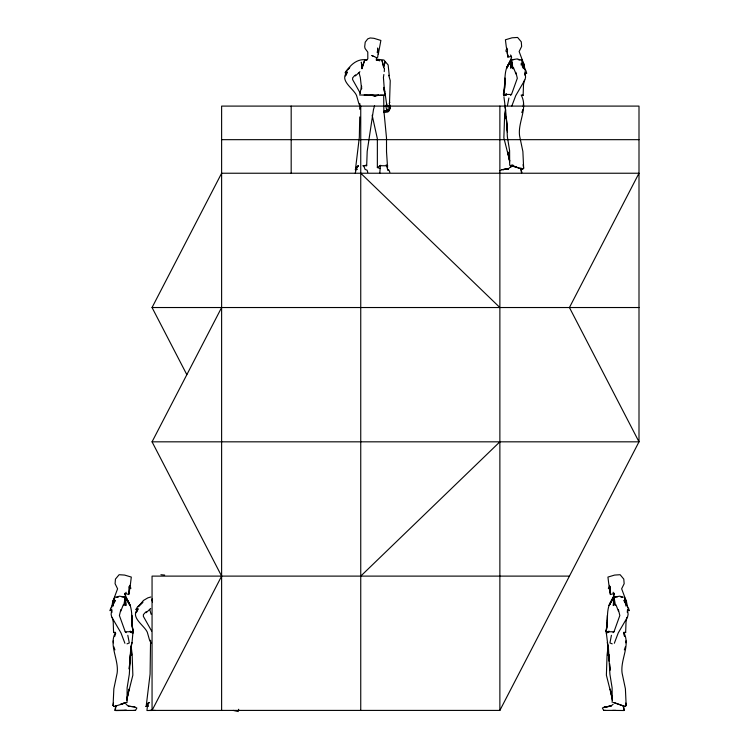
<?xml version="1.0" encoding="UTF-8"?>
<svg xmlns="http://www.w3.org/2000/svg" width="749" height="749" viewBox="0 0 749 749"><rect width="100%" height="100%" fill="white"/><g stroke="black" fill="none" stroke-linecap="round" stroke-linejoin="round"><path stroke-width="1.12" d="M627.596 607.505L626.548 601.878L621.642 588.798L624.16 583.705L623.786 579.099L620.125 574.717L614.62 575.073L607.935 577.067L608.862 584.585L610.032 586.673L610.285 594.566L614.03 593.508M377.365 139.651L377.356 167.561L380.202 168.534M150.568 640.236L150.09 674.081L146.158 706.485L148.377 705.942M359.698 109.242L359.82 103.474M359.726 116.956L359.333 137.32L355.41 169.723L357.217 169.246L355.41 169.733L358.359 165.707L355.747 167.645M377.562 50.146L377.618 47.992L378.067 51.672L377.168 52.393L377.533 51.222M510.968 67.316L511.071 63.197M522.278 95.413L523.13 95.273L523.514 84.534L524.45 80.077M613.487 604.583L613.609 599.443M624.001 632.531L625.649 632.54L626.033 621.801L626.969 617.345M380.361 165.726L379.809 173.234M362.778 165.754L366.673 165.707L367.197 151.354L373.47 109.588L374.575 105.852M386.55 106.246L386.662 103.933L385.866 106.124L386.858 111.049L388.188 109.579L386.887 111.021M129.989 660.094L130.466 654.439L129.324 674.222L127.124 687.854L127.04 702.515L114.26 706.485L113.071 705.53L113.848 688.743L117.134 673.145C119.063 659.354 108.408 645.273 115.561 632.296M386.559 106.105L386.662 103.933M507.41 105.684L508.917 98.016M521.154 65.06L521.267 63.15L526.041 70.977L526.716 73.383L525.545 72.297M524.759 75.087L524.89 73.149M627.278 612.364L627.409 610.416M384.237 71.604L384.471 68.73M387.579 167.682L386.521 151.775L386.512 138.088L383.853 110.375L383.694 96.424M129.792 662.35L129.221 669.138L130.916 646.35L132.021 642.614L132.891 633.055L132.695 631.8L125.167 631.735M610.032 586.673L609.686 590.362L610.482 593.863L609.742 589.154L608.385 588.433L609.19 585.596M523.186 106.536L523.485 103.596M625.799 642.829L625.995 640.863M378.086 53.638L377.721 57.139L376.925 57.804L371.747 55.482L373.732 56.456M111.76 609.021L111.133 614.367L111.648 616.895L121.001 632.942L124.896 643.26M114.475 602.383L114.775 600.136L113.773 603.366M523.27 68.693L523.682 65.65L521.772 59.452L522.877 64.217M625.78 605.96L626.192 602.917L624.291 596.719L625.396 601.494M613.103 600.586L613.553 597.225M147.722 703.423L146.944 710.511L151.794 710.473M383.863 74.507L383.422 77.428L384.789 95.638L385.304 95.123L383.844 87.38L384.321 91.509M113.099 705.286L113.445 703.049M362.198 67.26L361.945 68.786L364.623 60.285L362.198 67.26L361.327 62.176L362.095 68.318M116.048 705.652L115.243 710.511L135.513 710.408L136.852 708.039L134.726 706.934L128.388 706.148L126.104 704.294M111.638 607.505L112.687 601.878L117.593 588.798L115.084 583.705L115.449 579.099L119.11 574.717L124.615 575.073L131.3 577.067L130.382 584.585L129.203 586.673L128.959 594.566L125.205 593.508M123.81 605.08L124.943 598.938L124.924 604.022L124.053 605.407M126.89 700.24L128.968 689.146L127.04 698.049M132.021 642.614L131.178 646.893L131.581 655.113L131.206 646.499L132.161 654.935L132.854 675.139L126.843 699.098M503.309 94.224C506.624 83.354 502.092 70.443 510.649 61.249L506.755 68.037L510.94 59.63M605.829 631.491C609.143 620.631 604.612 607.72 613.159 598.517L609.274 605.314L613.459 596.906M355.26 173.244L356.271 168.637M238.688 709.266L238.201 711.55L233.182 710.408M113.839 601.494L114.943 596.719L113.043 602.917L113.455 605.96M510.472 61.062L511.211 57.898M612.991 598.329L614.217 593.217L614.189 595.109L613.122 592.244M115.898 705.53L114.831 710.342L115.992 710.398M378.348 53.994L380.876 40.437L373.948 38.311L370.156 37.965L367.731 38.892L365.212 42.178L364.679 46.775L365.1 48.554L367.778 52.084L367.815 58.759L366.795 59.986L364.501 60.192M510.518 95.404L511.492 94.468L517.316 78.261L515.874 72.335M613.038 632.68L614.002 631.735L619.826 615.528L618.393 609.611M611.427 635.292L609.929 642.96L612.223 643.85M359.894 93.953L361.58 86.172L361.589 89L360.335 77.531L358.996 72.672M506.67 48.329L505.875 51.157L507.223 51.887L507.494 53.638M126.122 592.244L125.046 595.109L125.017 593.217L126.253 598.329M114.663 636.528L115.73 633.279M136.234 612.719L137.554 608.694M345.476 75.958L346.796 71.932M612.392 699.098L606.381 675.139L607.074 654.935L608.057 646.893L607.654 655.113L608.057 646.893L606.344 633.055L606.55 631.8L614.077 631.735M383.497 66.792L385.267 61.652L383.582 67.185L382.018 60.472L384.134 68.431M521.81 112.631L522.896 109.476M624.329 649.907L625.406 646.752M120.851 609.611L119.409 615.528L125.233 631.735L126.207 632.68M123.323 604.733L120.739 611.268M115.458 600.426L110.683 608.254L110 610.66L111.17 609.564M511.829 105.993L515.715 95.675L525.068 79.619L525.583 77.091L524.965 71.745M614.339 643.26L618.234 632.942L627.587 616.895L628.102 614.367L627.484 609.021M113.633 599.677L112.687 601.878L114.457 598.863M346.038 75.097L347.377 72.279M136.795 611.849L138.134 609.031M510.397 60.192L506.558 68.225L510.649 61.249M609.068 605.492L612.916 597.468M608.31 632.268L606.344 633.055L606.55 631.8L608.731 632.222L606.681 632.371L608.431 632.044M186.838 374.678L152.056 307.53L221.62 173.234L639 173.234L569.437 307.53L639 441.826L499.873 710.408L152.056 710.408L152.056 576.112L569.437 576.112M152.056 710.408L221.62 576.112L152.056 441.826L221.62 307.53M609.658 604.499L613.159 598.517M347.199 72.129C338.969 80.489 353.275 88.27 356.533 95.423L358.977 103.98L360.775 106.302M137.956 608.89C129.727 617.251 144.033 625.031 147.291 632.184L149.734 640.741L151.523 643.063M355.41 169.723L358.359 165.716M511.876 165.576L510.715 167.083L512.129 165.585M354.68 75.574L352.657 77.84L352.61 79.6L360.419 93.456M145.437 612.336L143.405 614.601L143.368 616.361L151.635 631.061M345.748 72.185L345.12 72.868L346.609 70.34L349.783 67.485M136.505 608.946L135.878 609.63L137.367 607.093L142.928 602.102L138.237 606.746L143.452 600.464L147.853 597.861L150.792 596.99M512.812 164.817L508.337 168.871L502.935 169.639L508.431 168.89L501.999 169.658L499.873 170.772M349.043 68.44L347.48 69.985C351.412 63.553 359.108 58.122 366.888 60.042L364.557 60.229M360.746 576.112L499.873 441.826M359.913 71.698L355.429 75.921L355.363 74.816M150.661 608.46L146.186 612.682L146.111 611.577M380.67 165.295L377.356 167.561M615.828 710.408L603.731 710.408L602.383 708.039L604.518 706.934L610.847 706.148L605.454 706.906L610.847 706.148L613.131 704.294M507.41 130.729L506.249 117.172L507.391 136.945L509.601 150.586L509.685 165.239L522.456 169.218L523.654 168.253L522.877 151.476L519.591 135.869C517.653 122.078 528.317 108.006 521.164 95.029M626.173 705.53L624.975 706.494L613.59 702.478L624.975 706.485L626.173 705.53L625.396 688.743L622.101 673.145C620.172 659.354 630.836 645.273 623.674 632.296M516.239 167.139L511.071 165.201L522.456 169.218L523.654 168.253M606.344 633.055L609.087 631.201L606.587 632.343L607.785 631.725M614.236 597.281L615.594 596.513M511.558 94.468L505.275 94.449L503.824 95.778L505.8 95.001M383.853 111.414L386.456 110.543M127.012 643.85L129.305 642.96L127.807 635.292M511.52 56.231L507.766 57.289L507.56 54.546M384.237 110.974L387.327 110.243M112.266 617.345L113.202 621.801L113.586 632.54L114.709 632.278M115.234 632.531L113.586 632.54M505.912 94.777L503.824 95.778L506.567 93.934L504.068 95.076L504.03 94.533L505.275 94.449M383.694 112.575L387.926 111.966L390.023 108.642L389.892 106.48L390.004 108.586L388.628 111.245L390.398 106.555C389.546 103.437 388.722 104.476 389.705 102.257L389.517 102.894L390.238 80.63L388.703 75.246M118.52 596.953L116.254 597.262L119.409 596.185L125.092 597.047L126.001 605.548L124.924 604.022L125.092 597.047L121.825 596.906M501.999 169.658L508.431 168.89M604.518 706.934L610.941 706.157M623.243 710.398L624.404 710.342L623.337 705.53M513.805 59.677L511.623 59.78L510.715 68.281L511.801 66.745L511.773 61.671L513.102 68.833L511.801 66.745L511.623 59.78L517.306 58.918L520.461 59.986L518.205 59.686M617.41 596.906L614.143 597.047L613.234 605.548L614.311 604.022L614.292 598.938L615.425 605.08M380.492 95.198L385.304 95.123M126.572 710.408L116.161 710.473L126.59 710.408L124.465 710.408M612.645 710.408L623.992 710.511L623.196 705.652M359.614 94.983L384.246 95.46L364.154 94.964M603.731 710.408L605.52 710.408M221.62 139.67L639 139.67M152.056 307.53L639 307.53M152.056 441.826L639 441.826L639 106.096L221.62 106.096L221.62 710.408M151.691 710.408L149.847 710.408L155.333 710.408M133.715 710.408L135.513 710.408M379.734 165.698L387.739 165.829L387.046 165.473M376.185 59.143L383.919 60.014L388.132 64.957L389.293 75.771M160.904 574.717L164.696 575.073M134.726 706.934L128.388 706.148M620.715 596.953L622.981 597.262L619.826 596.185L614.143 597.047L614.311 604.022L615.182 605.407M376.213 60.089L379.902 60.706L376.756 59.948L376.391 57.879M130.813 632.044L132.891 633.055L130.925 632.268M522.006 95.011L523.13 95.273M624.526 632.278L625.649 632.54M370.381 94.664L374.238 95.582L374.706 96.293L378.872 95.123L375.183 95.61L374.706 96.293L370.474 94.814M131.45 631.725L132.648 632.343L132.695 631.8L130.504 632.222L132.554 632.371L130.148 631.201L132.891 633.055M387.551 169.386L388.956 170.145L389.892 172.326M365.709 165.136L366.673 165.698M521.004 168.132L522.456 169.218M113.071 705.53L114.26 706.485M628.065 609.564L629.235 610.66L628.551 608.254L623.777 600.426M360.746 173.234L499.873 307.53M125.776 596.906L129.961 605.314L126.075 598.517C134.548 607.86 130.382 620.837 133.107 631.959L131.993 624.207L131.768 615.322L131.843 624.488L133.416 631.491M522.268 61.596L524.038 64.611L525.086 70.237M624.778 598.863L626.548 601.878L625.612 599.677M126.075 598.517L129.577 604.499M126.328 597.468L129.689 604.49M523.092 62.41L524.038 64.611L519.132 51.522L521.641 46.438L521.276 41.832L517.606 37.45L512.101 37.796L505.416 39.791L506.343 47.318L507.513 49.406L507.167 53.095L507.972 56.596L507.653 54.621M511.67 57.832L510.603 54.977M515.986 74.001L513.402 67.457M618.496 611.268L615.921 604.733M363.621 165.585L365.081 169.396L367.076 170.173L367.806 172.392M113.829 646.752L114.915 649.907M623.505 633.279L624.572 636.528M387.963 170.529L386.241 164.827M522.942 66.099L521.95 62.869L522.549 67.354M625.462 603.366L624.46 600.136L624.76 602.383M503.974 97.333C505.594 108.83 506.624 120.289 507.485 131.946M607.224 642.614L608.319 646.35L609.302 661.442M130.054 585.596L130.85 588.433L129.493 589.154L128.753 593.863L129.549 590.362L129.203 586.673M149.744 609.433L151.092 614.292M372.159 115.234L377.356 138.705M520.827 168.253L521.894 172.663M509.629 160.689L503.862 137.863L504.554 117.668L505.538 109.616L505.135 117.846L505.538 109.616L504.704 105.347M509.676 160.782L507.747 151.869L509.629 161.859M612.195 698.049L610.266 689.146L612.354 700.24M386.643 104.383L385.211 94.149M520.677 168.375L521.491 172.832M152.431 600.97L152.075 598.938L152.459 602.009M625.789 703.049L626.136 705.286M523.092 164.658L523.626 168.019M384.396 88.644L384.892 91.987M384.555 93.569L384.789 95.638M113.239 640.863L113.436 642.829M609.508 663.661L610.107 670.327M609.34 661.217L608.768 654.439L609.911 674.222L612.111 687.854L612.205 702.515M609.536 663.483L610.014 669.138M111.835 610.416L111.966 612.364M125.645 600.473L125.748 604.583M388.169 105.562L388.169 108.521M499.873 106.096L499.873 710.408M360.746 106.096L360.746 710.408M291.183 106.096L291.183 173.234M504.76 82.942L503.618 94.692L504.882 87.221L504.948 78.055L504.76 82.942M607.28 620.209L606.128 631.959L607.392 624.488L607.467 615.322L607.28 620.209M149.107 702.468L146.158 706.485L147.974 706.007L146.158 706.485L149.107 702.478L146.504 704.406L149.107 702.478M125.645 702.478L120.486 704.406L125.645 702.478M506.212 94.945L504.171 95.104L504.03 94.533L506.212 94.945"/></g></svg>
